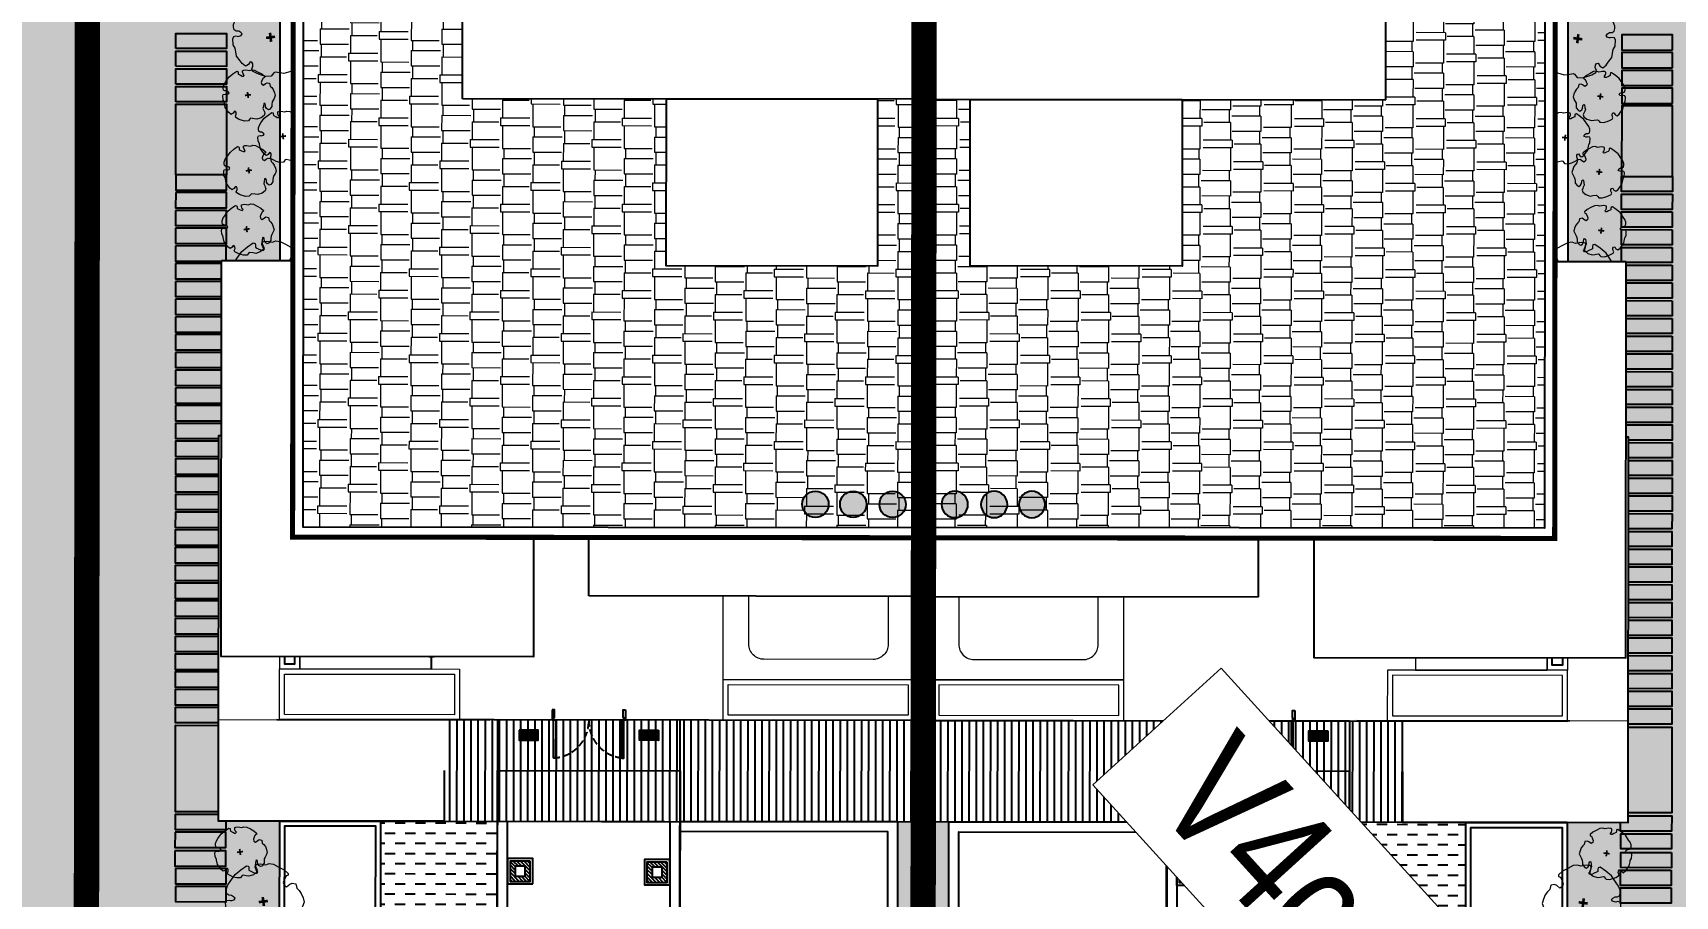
# Model space of a CAD drawing. Header units: millimetres. Extents: x -1030105 to 906887, y -616134 to 1220667.
# Drawn here: x -632231 to -599842, y -479411 to -462389 of the extents above; entities that cross this region are included whole.
import ezdxf
from ezdxf.enums import TextEntityAlignment as Align

# ---------------------------------------------------------------- set-up
doc = ezdxf.new("R2010")
doc.units = ezdxf.units.MM
doc.header["$MEASUREMENT"] = 0
for name, pattern in [('240930  KHU B- TMB gời inno$0$HIDDEN', [9.525, 6.35, -3.175]), ('240930  KHU B- TMB gời inno$0$XREF_LBC_ZONE B_BEACH VILLA 22 11 11$0$HIDDEN', [9.525, 6.35, -3.175]), ('HIDDEN', [9.525, 6.35, -3.175])]:
    doc.linetypes.add(name, pattern=pattern)
doc.layers.get('Defpoints').update_dxf_attribs({"color": 1})
doc.layers.add('+ toa do mong', color=7, linetype='Continuous', true_color=0xfa1a05)
for name, color, linetype, lineweight in [('240930  KHU B- TMB gời inno$0$1. I-FURN', 252, 'Continuous', 18), ('240930  KHU B- TMB gời inno$0$A-WALL', 1, 'Continuous', 30), ('GFA', 6, 'Continuous', 0), ('HATCH', 8, 'Continuous', 5), ('QH_Ki hieu', 6, 'Continuous', 15), ('QH_KTCQ_Caycanhquan', 97, 'Continuous', 18), ('QH_LO_Đanhso', 6, 'Continuous', 20)]:
    doc.layers.add(name, color=color, linetype=linetype, lineweight=lineweight)
for name, color, linetype in [('240930  KHU B- TMB gời inno$0$A-Furn-Hatch', 8, 'Continuous'), ('240930  KHU B- TMB gời inno$0$DA-DOOR', 21, 'Continuous'), ('240930  KHU B- TMB gời inno$0$DA-FLOR-OTLN', 9, 'Continuous'), ('240930  KHU B- TMB gời inno$0$DA-WALL-FULL', 2, 'Continuous'), ('240930  KHU B- TMB gời inno$0$DA-WALL-LOW', 1, 'Continuous'), ('240930  KHU B- TMB gời inno$0$DA-WALL-PATT', 8, 'Continuous'), ('240930  KHU B- TMB gời inno$0$TMB-KHU B-XREF$0$Xref-LBC-Plot$0$DA-SITE-CNTR1', 8, 'Continuous'), ('240930  KHU B- TMB gời inno$0$XREF_LBC_ZONE B_BEACH VILLA 22 11 11$0$DA-DOOR-WIN', 21, 'Continuous'), ('240930  KHU B- TMB gời inno$0$XREF_LBC_ZONE B_BEACH VILLA 22 11 11$0$DA-FLOR-OTLN', 9, 'Continuous'), ('240930  KHU B- TMB gời inno$0$XREF_LBC_ZONE B_BEACH VILLA 22 11 11$0$DA-FLOR-OVHD', 4, '240930  KHU B- TMB gời inno$0$XREF_LBC_ZONE B_BEACH VILLA 22 11 11$0$HIDDEN'), ('240930  KHU B- TMB gời inno$0$XREF_LBC_ZONE B_BEACH VILLA 22 11 11$0$DA-FLOR-PATT', 251, 'Continuous'), ('240930  KHU B- TMB gời inno$0$XREF_LBC_ZONE B_BEACH VILLA 22 11 11$0$DA-WALL-FULL', 2, 'Continuous'), ('240930  KHU B- TMB gời inno$0$XREF_LBC_ZONE B_BEACH VILLA 22 11 11$0$DA-WALL-LOW', 1, 'Continuous'), ('240930  KHU B- TMB gời inno$0$XREF_LBC_ZONE B_BEACH VILLA 22 11 11$0$DA-WALL-PATT', 8, 'Continuous'), ('DA-LANS-TREE', 7, 'Continuous'), ('ranh dat', 7, 'Continuous'), ('TMB-KHU B-XREF$0$Xref-LBC-Plot$0$DA-SITE-CNTR1', 8, 'Continuous'), ('XREF_LBC_ZONE B_BEACH VILLA 22 11 11$0$DA-FLOR-PATT', 251, 'Continuous')]:
    doc.layers.add(name, color=color, linetype=linetype)
doc.layers.add('TMB-KHU B-XREF$0$GRASS', color=95, linetype='Continuous', lineweight=0, transparency=0.6)
doc.styles.add('arial', font='arial.ttf', dxfattribs={"height": 1.25})

# ---------------------------------------------------------------- blocks, each defined once
blk = doc.blocks.new('*U1350')
blk.add_wipeout([(250, 0), (248, -31), (242, -62), (232, -92), (219, -120), (202, -147), (182, -171), (159, -193), (134, -211), (106, -226), (77, -238), (47, -246), (16, -250), (-16, -250), (-47, -246), (-77, -238), (-106, -226), (-134, -211), (-159, -193), (-182, -171), (-202, -147), (-219, -120), (-232, -92), (-242, -62), (-248, -31), (-250, 0), (-248, 31), (-242, 62), (-232, 92), (-219, 120), (-202, 147), (-182, 171), (-159, 193), (-134, 211), (-106, 226), (-77, 238), (-47, 246), (-16, 250), (16, 250), (47, 246), (77, 238), (106, 226), (134, 211), (159, 193), (182, 171), (202, 147), (219, 120), (232, 92), (242, 62), (248, 31)])
blk.add_circle((0, 0), 250)
at = {"color": 8}
blk.add_circle((0, 0), 240, dxfattribs=at)
blk = doc.blocks.new('240930  KHU B- TMB gời inno$0$D1600')
for points in [[(0, 1400), (0, 1360), (-750, 1360), (-750, 1400)], [(0, 14), (0, 54), (-750, 54), (-750, 14)]]:
    blk.add_lwpolyline(points, close=True)
at = {"color": 0, "linetype": 'ByBlock'}
for points in [[(200, 1432), (0, 1432), (0, 1400), (50, 1400), (50, 1385), (200, 1385), (200, 1400), (200, 1400)], [(200, -18), (0, -18), (0, 14), (50, 14), (50, 29), (200, 29), (200, 14), (200, 14)]]:
    blk.add_lwpolyline(points, close=True, dxfattribs=at)
at = {"color": 8, "linetype": '240930  KHU B- TMB gời inno$0$HIDDEN', "ltscale": 20}
for centre, start, end in [((-21, 1436), 182.8197, 271.6231), ((-21, -22), 88.3769, 177.1803)]:
    blk.add_arc(centre, 729, start, end, dxfattribs=at)
blk = doc.blocks.new('*U1355')
at = {"layer": '240930  KHU B- TMB gời inno$0$DA-WALL-PATT'}
h = blk.add_hatch(color=256, dxfattribs=at)
h.dxf.hatch_style = 1
h.paths.add_polyline_path([(0, 375), (200, 375), (200, 0), (0, 0)])
blk.add_lwpolyline([(0, 375), (200, 375), (200, 0), (0, 0)], close=True)
blk = doc.blocks.new('*U1356')
blk.add_wipeout([(450, 450), (450, 0), (0, 0), (0, 450)])
at = {"flags": 128}
blk.add_lwpolyline([(0, 450), (0, 0), (450, 0), (450, 450)], close=True, dxfattribs=at)
at = {"color": 8, "flags": 128}
for points in [[(30, 420), (0, 450)], [(420, 420), (450, 450)], [(30, 30), (0, 0)], [(420, 30), (450, 0)]]:
    blk.add_lwpolyline(points, dxfattribs=at)
at = {"layer": '240930  KHU B- TMB gời inno$0$A-Furn-Hatch', "color": 8, "linetype": '240930  KHU B- TMB gời inno$0$HIDDEN', "ltscale": 0.05, "flags": 128}
blk.add_lwpolyline([(30, 420), (30, 30), (420, 30), (420, 420)], close=True, dxfattribs=at)
blk = doc.blocks.new('Xref Khu Spa-Wellness - TBM$0$TREE_T')
at = {"const_width": 100}
for points in [[(-124, 124), (124, -124)], [(124, 124), (-124, -124)]]:
    blk.add_lwpolyline(points, dxfattribs=at)
blk = doc.blocks.new('Xref Khu Spa-Wellness - TBM$0$TREE_5')
at = {"layer": 'QH_KTCQ_Caycanhquan', "color": 114, "true_color": 0x139b48}
blk.add_lwpolyline([(-936, 1164), (-781, 1299), (-578, 1386), (-423, 1425), (-249, 1454), (-181, 1415), (-143, 1289), (-85, 1222), (-17, 1193), (41, 1222), (31, 1347), (60, 1425), (80, 1473), (244, 1473), (370, 1434), (592, 1376), (776, 1212), (824, 1164), (960, 1106), (1114, 932), (1143, 845), (1076, 768), (1018, 748), (979, 710), (931, 642), (940, 565), (1018, 555), (1114, 565), (1192, 623), (1289, 632), (1366, 565), (1424, 487), (1472, 323), (1482, 169), (1501, -160), (1434, -440), (1356, -691), (1289, -720), (1240, -682), (1182, -614), (1124, -624), (1037, -643), (931, -662), (873, -701), (863, -769), (969, -798), (1056, -856), (1105, -923), (1066, -991), (989, -1068), (786, -1174), (718, -1290), (573, -1377), (341, -1416), (109, -1455), (-94, -1445), (-133, -1387), (-94, -1319), (-124, -1167), (-158, -1051), (-245, -987), (-362, -999), (-402, -1151), (-439, -1243), (-568, -1308), (-704, -1194), (-829, -1184), (-965, -1145), (-1129, -1049), (-1265, -942), (-1313, -778), (-1332, -653), (-1352, -546), (-1429, -421), (-1497, -334), (-1497, -131), (-1458, -54), (-1323, -44), (-1226, -92), (-1158, -160), (-1110, -208), (-1042, -218), (-1023, -170), (-1100, -44), (-1158, 82), (-1274, 140), (-1342, 178), (-1419, 227), (-1468, 352), (-1419, 565), (-1265, 787), (-1129, 864), (-965, 951), (-936, 999), (-936, 1086)], close=True, dxfattribs=at)
blk.add_blockref('Xref Khu Spa-Wellness - TBM$0$TREE_T', (0, 0), dxfattribs=at)
blk = doc.blocks.new('240930  KHU B- TMB gời inno$0$sdfdfedfre r')
at = {"color": 252}
blk.add_wipeout([(19993.074, -1639.252), (20007.332, -1639.252), (20007.332, -1644.752), (20005.274, -1644.752), (20005.274, -1658.868), (20006.474, -1658.868), (20006.474, -1666.468), (20005.274, -1666.468), (20005.274, -1684.268), (20005.474, -1684.268), (20005.474, -1687.018), (20000.374, -1687.018), (20000.374, -1684.268), (20000.274, -1684.268), (20000.274, -1686.768), (20000.074, -1686.768), (20000.074, -1680.868), (19998.074, -1680.868), (19998.074, -1681.399), (19998.574, -1681.399), (19998.574, -1681.899), (19995.574, -1681.899), (19995.574, -1682.168), (19992.774, -1682.168), (19992.774, -1679.967), (19992.574, -1679.967), (19992.574, -1658.868), (19993.074, -1658.868)], dxfattribs=at).dxf.layer = '240930  KHU B- TMB gời inno$0$A-WALL'
at = {"layer": '240930  KHU B- TMB gời inno$0$XREF_LBC_ZONE B_BEACH VILLA 22 11 11$0$DA-FLOR-PATT'}
h = blk.add_hatch(dxfattribs=at)
h.set_pattern_fill('DASH', color=153, scale=1.6)
h.set_pattern_definition([(360, (20057.18209, -2067.36608), (0.2, 0.2), [0.2, -0.2])])
h.paths.add_polyline_path([(20003.274, -1658.868), (20003.274, -1656.668), (20005.074, -1656.668), (20005.074, -1651.727), (20000.974, -1651.727), (20000.974, -1657.368), (20000.974, -1657.368), (20000.974, -1658.868)])
h = blk.add_hatch(dxfattribs=at)
h.set_pattern_fill('_USER', color=256, scale=0.14, angle=-90, pattern_type=0)
h.set_pattern_definition([(270, (20057.18209, -1919.27201), (0.14, -3e-17), [])])
h.paths.add_polyline_path([(20001.474, -1658.868), (20002.074, -1658.868), (20002.074, -1658.868), (20001.474, -1658.868)], flags=16)
h.paths.add_polyline_path([(20002.024, -1660.868), (20002.024, -1658.868), (19992.574, -1658.868), (19992.574, -1660.868), (20005.274, -1660.868), (20005.274, -1660.868)])
at = {"layer": '240930  KHU B- TMB gời inno$0$XREF_LBC_ZONE B_BEACH VILLA 22 11 11$0$DA-WALL-PATT'}
h = blk.add_hatch(dxfattribs=at)
h.set_pattern_fill('ANSI31', color=256, scale=0.4, angle=-90)
h.set_pattern_definition([(315, (20056.03534, -1918.930207), (0.035355339, 0.035355339), [])])
h.paths.add_polyline_path([(19997.724, -1657.768), (19997.924, -1657.768), (19997.924, -1657.968), (19997.724, -1657.968)])
h.paths.add_polyline_path([(19997.624, -1658.068), (19998.024, -1658.068), (19998.024, -1657.668), (19997.624, -1657.668)])
h = blk.add_hatch(dxfattribs=at)
h.set_pattern_fill('ANSI31', color=256, scale=0.4, angle=-90)
h.set_pattern_definition([(315, (20058.73534, -1918.946964), (0.035355339, 0.035355339), [])])
h.paths.add_polyline_path([(20000.424, -1657.785), (20000.624, -1657.785), (20000.624, -1657.985), (20000.424, -1657.985)])
h.paths.add_polyline_path([(20000.324, -1658.085), (20000.724, -1658.085), (20000.724, -1657.685), (20000.324, -1657.685)])
at = {"layer": '240930  KHU B- TMB gời inno$0$1. I-FURN'}
for p, q in [((20005.274, -1676.568), (20005.274, -1661.868)), ((20004.027, -1664.468), (20003.127, -1664.468)), ((20004.027, -1664.718), (20003.127, -1664.718)), ((20004.027, -1664.968), (20003.127, -1664.968))]:
    blk.add_line(p, q, dxfattribs=at)
for points in [[(20002.024, -1659.868), (20002.024, -1658.868), (20006.474, -1658.868), (20006.474, -1660.868), (20002.722, -1660.868)], [(20005.274, -1666.468), (20006.474, -1666.468), (20006.474, -1658.868)], [(20004.027, -1664.468), (20004.027, -1664.968), (20005.274, -1664.968), (20005.274, -1661.868), (20004.874, -1661.868), (20004.874, -1664.468), (20004.027, -1664.468)]]:
    blk.add_lwpolyline(points, dxfattribs=at)
for points in [[(19996.524, -1660.868), (19996.524, -1661.668), (19992.775, -1661.668), (19992.775, -1660.868)], [(20005.274, -1660.868), (20005.274, -1661.868), (20001.722, -1661.868), (20001.722, -1660.868)], [(19996.424, -1660.968), (19996.424, -1661.568), (19992.875, -1661.568), (19992.875, -1660.968)], [(20005.174, -1660.968), (20005.174, -1661.768), (20001.822, -1661.768), (20001.822, -1660.968)], [(20002.274, -1664.468), (20002.274, -1664.968), (20003.127, -1664.968), (20003.127, -1664.468)]]:
    blk.add_lwpolyline(points, close=True, dxfattribs=at)
at = {"layer": '240930  KHU B- TMB gời inno$0$1. I-FURN', "elevation": 0}
for points in [[(19992.775, -1665.268), (19992.775, -1661.668), (19996.524, -1661.668), (19996.524, -1665.268)], [(19993.895, -1664.968), (19995.095, -1664.968), (19995.095, -1664.668), (19993.895, -1664.668)], [(19993.895, -1665.268), (19995.095, -1665.268), (19995.095, -1664.968), (19993.895, -1664.968)], [(19993.895, -1665.568), (19995.095, -1665.568), (19995.095, -1665.268), (19993.895, -1665.268)], [(19993.895, -1665.868), (19995.095, -1665.868), (19995.095, -1665.568), (19993.895, -1665.568)]]:
    blk.add_lwpolyline(points, close=True, dxfattribs=at)
blk.add_lwpolyline([(19993.27, -1664.668), (19993.27, -1662.368, -0.414214), (19993.57, -1662.068), (19995.72, -1662.068, -0.414214), (19996.02, -1662.368), (19996.02, -1664.668, -0.414214), (19995.72, -1664.968), (19993.57, -1664.968, -0.414214)], format="xyb", close=True, dxfattribs=at)
at = {"layer": '240930  KHU B- TMB gời inno$0$DA-FLOR-OTLN'}
for points in [[(20004.127, -1664.568), (20004.127, -1664.868), (20005.174, -1664.868), (20005.174, -1661.968), (20004.974, -1661.968), (20004.974, -1664.568)], [(20002.374, -1664.568), (20002.374, -1664.868), (20003.027, -1664.868), (20003.027, -1664.568)]]:
    blk.add_lwpolyline(points, close=True, dxfattribs=at)
at = {"layer": '240930  KHU B- TMB gời inno$0$DA-WALL-LOW', "color": 252}
blk.add_lwpolyline([(20000.974, -1656.718), (20000.974, -1659.868), (19997.374, -1659.868), (19997.374, -1656.718)], close=True, dxfattribs=at)
at = {"layer": '240930  KHU B- TMB gời inno$0$XREF_LBC_ZONE B_BEACH VILLA 22 11 11$0$DA-DOOR-WIN'}
blk.add_line((20005.324, -1660.868), (20001.124, -1660.868), dxfattribs=at)
at = {"layer": '240930  KHU B- TMB gời inno$0$XREF_LBC_ZONE B_BEACH VILLA 22 11 11$0$DA-FLOR-OTLN'}
for p, q in [((20000.774, -1651.527), (20000.774, -1658.868)), ((20000.974, -1651.727), (20000.974, -1658.868))]:
    blk.add_line(p, q, dxfattribs=at)
blk.add_lwpolyline([(20005.274, -1658.868), (19992.574, -1658.868), (19992.574, -1660.868), (20005.274, -1660.868)], dxfattribs=at)
at = {"layer": '240930  KHU B- TMB gời inno$0$XREF_LBC_ZONE B_BEACH VILLA 22 11 11$0$DA-FLOR-OVHD', "ltscale": 30}
blk.add_lwpolyline([(19997.374, -1656.718), (19997.374, -1660.868), (20000.974, -1660.868), (20000.974, -1656.718)], close=True, dxfattribs=at)
at = {"layer": '240930  KHU B- TMB gời inno$0$XREF_LBC_ZONE B_BEACH VILLA 22 11 11$0$DA-FLOR-PATT'}
blk.add_line((20003.074, -1658.868), (19997.674, -1658.868), dxfattribs=at)
for points in [[(20003.274, -1656.668), (20003.274, -1658.868), (20005.274, -1658.868), (20005.274, -1656.668)], [(20003.374, -1656.768), (20003.374, -1658.768), (20005.174, -1658.768), (20005.174, -1656.768)], [(20007.322, -1657.578), (20007.322, -1657.278), (20006.322, -1657.278), (20006.322, -1657.578)], [(20007.322, -1657.928), (20007.322, -1657.628), (20006.322, -1657.628), (20006.322, -1657.928)], [(20007.332, -1658.278), (20007.332, -1657.978), (20006.332, -1657.978), (20006.332, -1658.278)], [(20007.332, -1658.648), (20007.332, -1658.348), (20006.332, -1658.348), (20006.332, -1658.648)], [(20007.332, -1667.058), (20007.332, -1666.758), (20006.332, -1666.758), (20006.332, -1667.058)], [(20007.332, -1667.408), (20007.332, -1667.108), (20006.332, -1667.108), (20006.332, -1667.408)], [(20007.332, -1667.758), (20007.332, -1667.458), (20006.332, -1667.458), (20006.332, -1667.758)], [(20007.332, -1668.108), (20007.332, -1667.808), (20006.332, -1667.808), (20006.332, -1668.108)], [(20007.332, -1668.458), (20007.332, -1668.158), (20006.332, -1668.158), (20006.332, -1668.458)], [(20007.332, -1668.808), (20007.332, -1668.508), (20006.332, -1668.508), (20006.332, -1668.808)], [(20007.332, -1669.158), (20007.332, -1668.858), (20006.332, -1668.858), (20006.332, -1669.158)], [(20007.332, -1669.508), (20007.332, -1669.208), (20006.332, -1669.208), (20006.332, -1669.508)], [(20007.332, -1669.858), (20007.332, -1669.558), (20006.332, -1669.558), (20006.332, -1669.858)], [(20007.332, -1670.208), (20007.332, -1669.908), (20006.332, -1669.908), (20006.332, -1670.208)], [(20007.332, -1670.558), (20007.332, -1670.258), (20006.332, -1670.258), (20006.332, -1670.558)], [(20007.332, -1670.908), (20007.332, -1670.608), (20006.332, -1670.608), (20006.332, -1670.908)], [(20007.332, -1671.258), (20007.332, -1670.958), (20006.332, -1670.958), (20006.332, -1671.258)], [(20007.332, -1671.608), (20007.332, -1671.308), (20006.332, -1671.308), (20006.332, -1671.608)], [(20007.332, -1671.608), (20007.332, -1673.002), (20006.332, -1673.002), (20006.332, -1671.608)], [(20007.332, -1673.048), (20007.332, -1673.348), (20006.332, -1673.348), (20006.332, -1673.048)], [(20007.332, -1673.398), (20007.332, -1673.698), (20006.332, -1673.698), (20006.332, -1673.398)], [(20007.332, -1673.748), (20007.332, -1674.048), (20006.332, -1674.048), (20006.332, -1673.748)], [(20007.332, -1674.098), (20007.332, -1674.398), (20006.332, -1674.398), (20006.332, -1674.098)]]:
    blk.add_lwpolyline(points, close=True, dxfattribs=at)
for points in [[(20006.474, -1658.998), (20007.332, -1658.998), (20007.332, -1658.698), (20006.322, -1658.698), (20006.322, -1658.868)], [(20006.474, -1660.748), (20007.332, -1660.748), (20007.332, -1659.058), (20006.474, -1659.058)], [(20006.474, -1661.108), (20007.332, -1661.108), (20007.332, -1660.808), (20006.474, -1660.808)], [(20006.474, -1661.458), (20007.332, -1661.458), (20007.332, -1661.158), (20006.474, -1661.158)], [(20006.474, -1661.808), (20007.332, -1661.808), (20007.332, -1661.508), (20006.474, -1661.508)], [(20006.474, -1662.158), (20007.332, -1662.158), (20007.332, -1661.858), (20006.474, -1661.858)], [(20006.474, -1662.508), (20007.332, -1662.508), (20007.332, -1662.208), (20006.474, -1662.208)], [(20006.474, -1662.858), (20007.332, -1662.858), (20007.332, -1662.558), (20006.474, -1662.558)], [(20006.474, -1663.208), (20007.332, -1663.208), (20007.332, -1662.908), (20006.474, -1662.908)], [(20006.474, -1663.558), (20007.332, -1663.558), (20007.332, -1663.258), (20006.474, -1663.258)], [(20006.474, -1663.908), (20007.332, -1663.908), (20007.332, -1663.608), (20006.474, -1663.608)], [(20006.474, -1664.258), (20007.332, -1664.258), (20007.332, -1663.958), (20006.474, -1663.958)], [(20006.474, -1664.608), (20007.332, -1664.608), (20007.332, -1664.308), (20006.474, -1664.308)], [(20006.474, -1664.958), (20007.332, -1664.958), (20007.332, -1664.658), (20006.474, -1664.658)], [(20006.474, -1665.308), (20007.332, -1665.308), (20007.332, -1665.008), (20006.474, -1665.008)], [(20006.474, -1665.658), (20007.332, -1665.658), (20007.332, -1665.358), (20006.474, -1665.358)], [(20006.474, -1666.008), (20007.332, -1666.008), (20007.332, -1665.708), (20006.474, -1665.708)], [(20006.474, -1666.358), (20007.332, -1666.358), (20007.332, -1666.058), (20006.474, -1666.058)], [(20006.332, -1666.468), (20006.332, -1666.708), (20007.332, -1666.708), (20007.332, -1666.408), (20006.474, -1666.408)]]:
    blk.add_lwpolyline(points, dxfattribs=at)
at = {"layer": '240930  KHU B- TMB gời inno$0$XREF_LBC_ZONE B_BEACH VILLA 22 11 11$0$DA-WALL-FULL'}
for points in [[(19997.624, -1658.068), (19998.024, -1658.068), (19998.024, -1657.668), (19997.624, -1657.668)], [(19997.724, -1657.768), (19997.724, -1657.968), (19997.924, -1657.968), (19997.924, -1657.768)], [(20000.324, -1658.085), (20000.724, -1658.085), (20000.724, -1657.685), (20000.324, -1657.685)], [(20000.424, -1657.785), (20000.424, -1657.985), (20000.624, -1657.985), (20000.624, -1657.785)]]:
    blk.add_lwpolyline(points, close=True, dxfattribs=at)
at = {"layer": '240930  KHU B- TMB gời inno$0$XREF_LBC_ZONE B_BEACH VILLA 22 11 11$0$DA-WALL-LOW', "color": 252}
for points in [[(19997.574, -1657.618), (19997.574, -1658.118), (19998.074, -1658.118), (19998.074, -1657.618)], [(20000.274, -1657.635), (20000.274, -1658.135), (20000.774, -1658.135), (20000.774, -1657.635)]]:
    blk.add_lwpolyline(points, close=True, dxfattribs=at)
at = {"layer": '240930  KHU B- TMB gời inno$0$XREF_LBC_ZONE B_BEACH VILLA 22 11 11$0$DA-WALL-PATT'}
blk.add_lwpolyline([(19997.574, -1658.868), (19997.574, -1653.868), (19993.074, -1653.868), (19993.074, -1658.868), (19997.374, -1658.868)], dxfattribs=at)
blk.add_lwpolyline([(19993.274, -1654.068), (19993.274, -1658.668), (19997.374, -1658.668), (19997.374, -1654.068)], close=True, dxfattribs=at)
at = {"layer": '240930  KHU B- TMB gời inno$0$1. I-FURN', "xscale": -0.001, "yscale": 0.001, "zscale": 0.001}
for name, p, rotation in [('*U1350', (20002.277, -1662.358, 0), 2.789230025616201), ('*U1356', (19992.823, -1667.998), 270)]:
    blk.add_blockref(name, p, dxfattribs=dict(at, rotation=rotation))
at = {"layer": '240930  KHU B- TMB gời inno$0$DA-DOOR', "xscale": 0.001, "yscale": 0.001, "zscale": 0.001, "rotation": 270}
blk.add_blockref('240930  KHU B- TMB gời inno$0$D1600', (19998.467, -1660.868), dxfattribs=at)
at = {"layer": '240930  KHU B- TMB gời inno$0$DA-WALL-FULL', "yscale": 0.001, "zscale": 0.001}
for p, xscale, rotation in [((19998.174, -1660.668), 0.001, 90.00000000048341), ((20000.174, -1660.668), -0.001, 269.9999999995165)]:
    blk.add_blockref('*U1355', p, dxfattribs=dict(at, xscale=xscale, rotation=rotation))
at = {"layer": 'QH_KTCQ_Caycanhquan', "color": 116, "rotation": 322.2616449089547}
for p, xscale, yscale, zscale in [((20005.589, -1657.282, -0.003), 0.0005117573848609263, 0.0005117573848609263, 0.0005117573848609263), ((20006.049, -1658.259, -0.003), 0.0003411715899072842, 0.0003411715899072842, 0.0003411715899072842), ((20005.896, -1666.935, -0.003), 0.0003411715899072842, 0.0003411715899072842, 0.0003411715899072842), ((20005.222, -1667.609, -0.003), 0.0003411715899072842, 0.0003411715899072842, 0.0003411715899072842), ((20005.916, -1668.423, -0.003), 0.0003411715899072842, 0.0003411715899072842, 0.0003411715899072842), ((20005.47, -1669.562, -0.003), 0.0005117573848609263, 0.0005117573848609263, 0.0005117573848609263), ((20005.93, -1670.538, -0.003), 0.0003411715899072842, 0.0003411715899072842, 0.0003411715899072842), ((20005.89, -1671.696, -0.003), 0.0003411715899072842, 0.0003411715899072842, 0.0003411715899072842), ((20005.216, -1672.37, -0.003), 0.0003411715899072842, 0.0003411715899072842, 0.0003411715899072842), ((20005.91, -1673.183, -0.003), 0.0003411715899072842, 0.0003411715899072842, 0.0003411715899072842), ((20005.464, -1674.322, -0.003), 0.0005117573848609263, 0.0005117573848609263, 0.0005117573848609263)]:
    blk.add_blockref('Xref Khu Spa-Wellness - TBM$0$TREE_5', p, dxfattribs=dict(at, xscale=xscale, yscale=yscale, zscale=zscale))
at = {"layer": '240930  KHU B- TMB gời inno$0$1. I-FURN'}
for points in [[(19992.775, -1660.868), (19992.775, -1668.468), (19992.574, -1668.468), (19992.574, -1660.868)], [(20002.274, -1664.468), (20002.274, -1661.868), (20004.874, -1661.868), (20004.874, -1664.468)], [(20004.874, -1661.868), (20002.281, -1661.868), (20002.281, -1662.155), (20004.874, -1662.155)]]:
    blk.add_lwpolyline(points, close=True, dxfattribs=at)
at = {"layer": '240930  KHU B- TMB gời inno$0$DA-WALL-LOW', "color": 252}
for points in [[(20002.024, -1659.868), (20002.024, -1658.868), (20006.474, -1658.868), (20006.474, -1666.468), (20005.274, -1666.468), (20005.274, -1684.268), (20000.174, -1684.268), (20000.174, -1681.768), (20000.074, -1681.768), (20000.074, -1679.967)], [(19992.574, -1667.468), (19992.574, -1660.868), (19995.524, -1660.867)]]:
    blk.add_lwpolyline(points, dxfattribs=at)
at = {"color": 2}
blk.add_wipeout([(19992.574, -1683.423), (19996.269, -1683.423), (19996.269, -1685.023), (19999.924, -1685.023), (19999.924, -1685.168), (20000.269, -1685.168), (20000.269, -1686.873), (20004.674, -1686.873), (20004.674, -1685.168), (20005.019, -1685.168), (20005.019, -1669.923), (20006.424, -1669.923), (20006.424, -1662.113), (20000.269, -1662.113), (20000.269, -1664.468), (19999.179, -1664.468), (19999.179, -1663.313), (19992.574, -1663.313)], dxfattribs=at).dxf.layer = 'Defpoints'
blk.add_wipeout([(20004.674, -1686.873), (20004.674, -1685.168), (20005.019, -1685.168), (20005.019, -1669.923), (20006.424, -1669.923), (20006.424, -1662.113), (20000.269, -1662.113), (20000.269, -1664.468), (19999.179, -1664.468), (19999.179, -1663.313), (19992.574, -1663.313), (19992.574, -1683.423), (19996.269, -1683.423), (19996.269, -1685.023), (19999.924, -1685.023), (19999.924, -1685.168), (20000.269, -1685.168), (20000.269, -1686.873)], dxfattribs=at).dxf.layer = 'HATCH'
at = {"layer": 'GFA', "true_color": 0xb75434}
h = blk.add_hatch(dxfattribs=at)
h.set_pattern_fill('AR-RSHKE', color=15, scale=0.05, angle=90)
h.set_pattern_definition([(90, (-36.3218, 7.37444), (-0.6, 1.275), [0.3, -0.25, 0.35, -0.15, 0.45, -0.2]), (90, (-36.3468, 7.67444), (-0.6, 1.275), [0.25, -0.95, 0.2, -0.3]), (90, (-36.2843, 8.27444), (-0.6, 1.275), [0.15, -1.55]), (180, (-36.3218, 7.37444), (-0.6, -0.425), [0.575, -1.825]), (180, (-36.3218, 7.67444), (-0.6, -0.425), [0.5625, -1.8375]), (180, (-36.3218, 7.92444), (-0.6, -0.425), [0.525, -1.875]), (180, (-36.2843, 8.27444), (-0.6, -0.425), [0.575, -1.825]), (180, (-36.2843, 8.42444), (-0.6, -0.425), [0.575, -1.825]), (180, (-36.3218, 8.87444), (-0.6, -0.425), [0.55, -1.85])])
h.paths.add_polyline_path([(20001.679, -1684.968), (20004.819, -1684.968), (20004.819, -1664.668), (19992.774, -1664.668), (19992.774, -1673.113), (19993.484, -1673.113), (19993.484, -1669.828), (19997.664, -1669.828), (19997.664, -1673.113), (20001.679, -1673.113)])
at = {"layer": 'XREF_LBC_ZONE B_BEACH VILLA 22 11 11$0$DA-FLOR-PATT'}
h = blk.add_hatch(color=252, dxfattribs=at)
h.dxf.hatch_style = 1
h.paths.add_polyline_path([(19992.927, -1665.126, 1), (19993.448, -1665.126, 1)])
h = blk.add_hatch(color=252, dxfattribs=at)
h.dxf.hatch_style = 1
h.paths.add_polyline_path([(19993.704, -1665.126, 1), (19994.224, -1665.126, 1)])
h = blk.add_hatch(color=252, dxfattribs=at)
h.dxf.hatch_style = 1
h.paths.add_polyline_path([(19994.448, -1665.126, 1), (19994.969, -1665.126, 1)])
at = {"layer": '+ toa do mong', "linetype": 'HIDDEN', "ltscale": 100, "const_width": 0.1}
blk.add_lwpolyline([(19999.924, -1685.023), (19999.924, -1685.168), (20005.019, -1685.168), (20005.019, -1664.468), (19992.574, -1664.468), (19992.574, -1681.823), (19997.869, -1681.823), (19997.869, -1683.423), (19999.924, -1683.423), (19999.924, -1685.168)], dxfattribs=at)
at = {"color": 7}
for points in [[(20006.424, -1669.923), (20005.019, -1669.923), (20005.019, -1664.468), (20000.269, -1664.468), (20000.269, -1662.113), (20006.424, -1662.113)], [(19999.179, -1663.313), (19999.179, -1664.468), (19992.574, -1664.468), (19992.574, -1663.313)], [(19997.664, -1673.113), (19997.664, -1669.828), (19993.484, -1669.828), (19993.484, -1673.113)], [(20001.679, -1673.113), (20001.679, -1685.023), (19996.269, -1685.023), (19996.269, -1683.423), (19992.574, -1683.423), (19992.574, -1673.113)]]:
    blk.add_lwpolyline(points, close=True, dxfattribs=at)
for points in [[(20000.269, -1685.023), (20000.269, -1685.168), (20005.019, -1685.168), (20005.019, -1664.468), (19992.574, -1664.468), (19992.574, -1673.113)], [(20001.679, -1684.968), (20004.819, -1684.968), (20004.819, -1664.668), (19992.774, -1664.668), (19992.774, -1673.113)]]:
    blk.add_lwpolyline(points, dxfattribs=at)
at = {"layer": 'DA-LANS-TREE', "color": 251, "true_color": 0x636466}
for centre in [(19993.187, -1665.126), (19993.964, -1665.126), (19994.709, -1665.126)]:
    blk.add_circle(centre, 0.26, dxfattribs=at)
blk = doc.blocks.new('240930  KHU B- TMB gời inno$0$A$C55f665a7')
at = {"rotation": 179.9999999999999}
blk.add_blockref('240930  KHU B- TMB gời inno$0$sdfdfedfre r', (20395.388, -1772.488, -0.198), dxfattribs=at)
at = {"xscale": -0.9999999999999991, "rotation": 179.9999999999999}
blk.add_blockref('240930  KHU B- TMB gời inno$0$sdfdfedfre r', (-19589.76, -1772.488, -0.198), dxfattribs=at)
blk = doc.blocks.new('A')
blk.add_wipeout([(96313.242, 159032.143), (96319.242, 159032.143), (96319.242, 159029.143), (96313.242, 159029.143)]).dxf.layer = 'QH_Ki hieu'
at = {"layer": 'QH_Ki hieu'}
for points in [[(96313.242, 159032.143), (96319.242, 159032.143)], [(96313.242, 159032.143), (96313.242, 159029.143)], [(96319.242, 159032.143), (96319.242, 159029.143)], [(96313.242, 159029.143), (96319.242, 159029.143)]]:
    blk.add_lwpolyline(points, dxfattribs=at)
at = {"layer": 'QH_LO_Đanhso', "color": 0, "linetype": 'Continuous', "ltscale": 0.3, "style": 'arial', "width": 0.8}
blk.add_attdef('TL', text='', height=2, dxfattribs=at).set_placement((96316.082, 159029.668), align=Align.CENTER)

msp = doc.modelspace()

# ---------------------------------------------------------------- hatches: boundary and pattern name
at = {"layer": 'TMB-KHU B-XREF$0$GRASS', "true_color": 0x3d6827}
h = msp.add_hatch(dxfattribs=at)
h.set_pattern_fill('CROSS', color=79, scale=2000, angle=-0.0605062)
h.set_pattern_definition([(359.939493816, (-1186721561.66, -431575606.1), (500.52773717, 499.47170523), [250, -750]), (89.939493816, (-1186721436.8, -431575731.24), (-499.47170523, 500.52773717), [250, -750])])
h.paths.add_polyline_path([(-532195.447, -504328.015), (-532160.438, -449322.924), (-565163.916, -449301.919), (-565166.564, -451809.425), (-598159.414, -451774.583), (-598156.774, -449274.584), (-631159.133, -449239.733), (-631161.773, -451739.731), (-664164.132, -451704.88), (-664161.492, -449204.881), (-697163.851, -449170.03), (-697166.491, -451670.028), (-730182.461, -451635.162), (-730237.884, -504117.412)])

# ---------------------------------------------------------------- next in the draw order: block references
at = {"extrusion": (2.64092e-09, -1.16997e-09, 1), "xscale": 1000, "yscale": 1000, "zscale": 1000, "rotation": 359.939493815354}
msp.add_blockref('240930  KHU B- TMB gời inno$0$A$C55f665a7', (-1017362.464, -363899.137, 200.73), dxfattribs=at)

# ---------------------------------------------------------------- next in the draw order: linework, layer by layer
at = {"layer": '240930  KHU B- TMB gời inno$0$TMB-KHU B-XREF$0$Xref-LBC-Plot$0$DA-SITE-CNTR1'}
for points in [[(-614638.27, -449274.608), (-631133.506, -449256.417), (-631136.263, -451756.415), (-631198.915, -504256.475), (-614698.927, -504276.509)], [(-598141.037, -451792.803), (-598138.28, -449292.804), (-614638.27, -449274.608), (-614698.927, -504276.509), (-598198.939, -504296.542)], [(-631136.263, -451756.415), (-631141.017, -451756.41), (-647641.007, -451738.214), (-647698.901, -504234.895), (-647698.901, -504235.455), (-641706.038, -504243.718), (-631198.915, -504256.475)]]:
    msp.add_lwpolyline(points, close=True, dxfattribs=at)
at = {"layer": 'ranh dat'}
for points in [[(-614638.27, -449274.608), (-631133.506, -449256.417), (-631136.263, -451756.415), (-631198.915, -504256.475), (-614698.927, -504276.509)], [(-598141.037, -451792.803), (-598138.28, -449292.804), (-614638.27, -449274.608), (-614698.927, -504276.509), (-598198.939, -504296.542)], [(-631136.263, -451756.415), (-631141.017, -451756.41), (-647641.007, -451738.214), (-647698.901, -504234.895), (-647698.901, -504235.455), (-641706.038, -504243.718), (-631198.915, -504256.475)]]:
    msp.add_lwpolyline(points, close=True, dxfattribs=at)
at = {"layer": 'TMB-KHU B-XREF$0$Xref-LBC-Plot$0$DA-SITE-CNTR1', "extrusion": (2.65549e-09, 1.26306e-08, 1), "const_width": 500, "elevation": -0.163}
for points in [[(-614698.898, -504259.235), (-614640.814, -449257.167)], [(-631198.887, -504239.872), (-631143.445, -451739.741)]]:
    msp.add_lwpolyline(points, dxfattribs=at)

# ---------------------------------------------------------------- next in the draw order: block references
at = {"layer": 'QH_Ki hieu', "xscale": 1140.000000013969, "yscale": 1140.000000013969, "zscale": 1140.000000013969, "rotation": 312.2722442303143}
msp.add_blockref('A', (-208615991.503, -41179718.485), dxfattribs=at).add_auto_attribs({'TL': 'V4c'})

doc.saveas('drawing.dxf')
